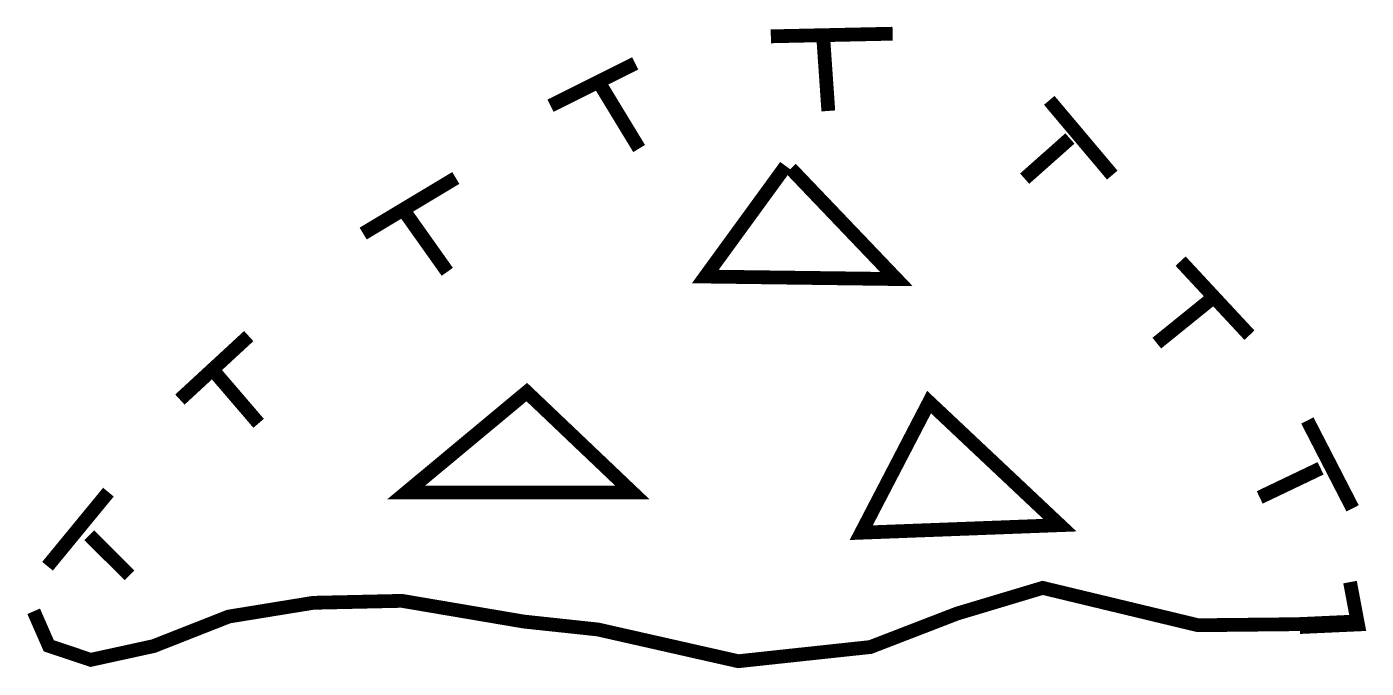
# Model space of a CAD drawing. Extents: x -0.04 to 9.69, y 0.03 to 4.69.
import ezdxf

# ---------------------------------------------------------------- set-up
doc = ezdxf.new("R2010")
doc.units = 0
doc.header["$MEASUREMENT"] = 0
doc.layers.get('0').update_dxf_attribs({"linetype": 'CONTINUOUS'})

msp = doc.modelspace()

# ---------------------------------------------------------------- linework, layer by layer
at = {"const_width": 0.1}
for points in [[(5.3611, 4.6189), (6.2456, 4.6381)], [(5.7419, 4.6061), (5.7785, 4.0774)], [(3.7608, 4.1154), (4.3762, 4.4226)], [(4.0939, 4.3151), (4.4044, 3.8046)], [(7.3835, 4.1541), (7.841, 3.6115)], [(7.5334, 3.8774), (7.2047, 3.5857)], [(5.4695, 3.6773), (4.885, 2.8751), (6.2731, 2.8568), (5.506, 3.659)], [(2.3998, 3.1872), (3.0728, 3.5905)], [(2.7004, 3.3471), (3.0109, 2.9095)], [(8.3374, 2.987), (8.8374, 2.4492)], [(8.5682, 2.7181), (8.1644, 2.3916)], [(1.0687, 1.9819), (1.5687, 2.4428)], [(1.3119, 2.1924), (1.6406, 1.8096)], [(9.2581, 1.8302), (9.5867, 1.1922)], [(9.3543, 1.4828), (8.912, 1.2715)], [(0.1072, 0.772), (0.5495, 1.3098)], [(0.4103, 0.9972), (0.7025, 0.7055)], [(9.5681, 0.6568), (9.6258, 0.3495), (9.2028, 0.3303)], [(0.0065, 0.4449), (0.1162, 0.1945), (0.4208, 0.0923), (0.8782, 0.1923), (1.4229, 0.4065), (2.0376, 0.5065), (2.6809, 0.5207), (3.5668, 0.3704), (4.1052, 0.3128), (5.1244, 0.0824), (6.0843, 0.1854), (6.7133, 0.4281), (7.3354, 0.6148), (8.4647, 0.3435), (9.1818, 0.3512), (9.6048, 0.3704)]]:
    msp.add_lwpolyline(points, dxfattribs=at)
for points in [[(3.5883, 2.0364), (2.7116, 1.3072), (4.3554, 1.3072)], [(6.5105, 1.9635), (6.0174, 1.0155), (7.4603, 1.0702)]]:
    msp.add_lwpolyline(points, close=True, dxfattribs=at)

doc.saveas('drawing.dxf')
